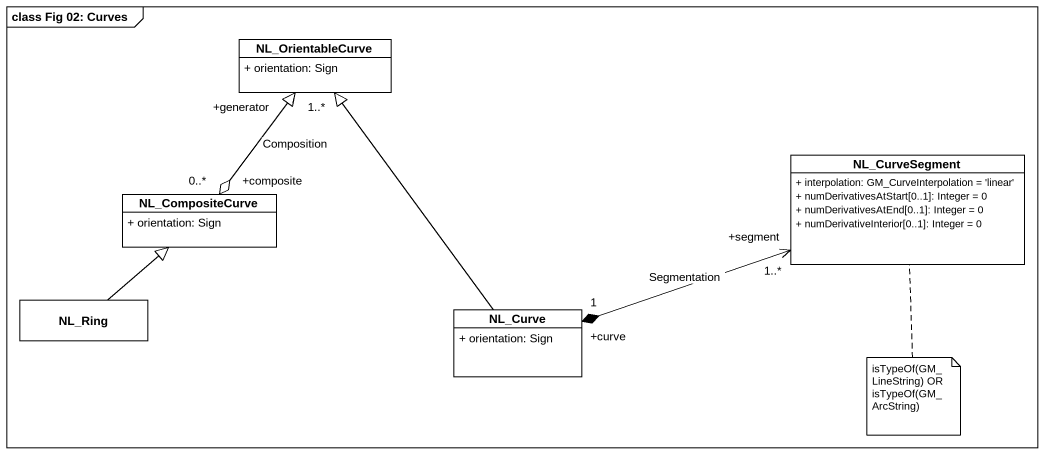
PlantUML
@startuml
mainframe class Fig 02: Curves
hide circle
hide empty members
skinparam classAttributeIconSize 0
class NL_OrientableCurve {
  + orientation: Sign
}
class NL_CurveSegment {
  + interpolation: GM_CurveInterpolation = 'linear'
  + numDerivativesAtStart[0..1]: Integer = 0
  + numDerivativesAtEnd[0..1]: Integer = 0
  + numDerivativeInterior[0..1]: Integer = 0
}
class NL_CompositeCurve {
  + orientation: Sign
}
class NL_Ring
class NL_Curve {
  + orientation: Sign
}
NL_CompositeCurve -up-|> NL_OrientableCurve
NL_CompositeCurve "+composite\n0..*" o-up-> "+generator\n1..*" NL_OrientableCurve : Composition
NL_Ring -up-|> NL_CompositeCurve
NL_Curve -up-|> NL_OrientableCurve
NL_Curve "+curve\n1" *-right-> "+segment\n1..*" NL_CurveSegment : Segmentation
note bottom of NL_CurveSegment : isTypeOf(GM_LineString) OR isTypeOf(GM_ArcString)
@enduml
